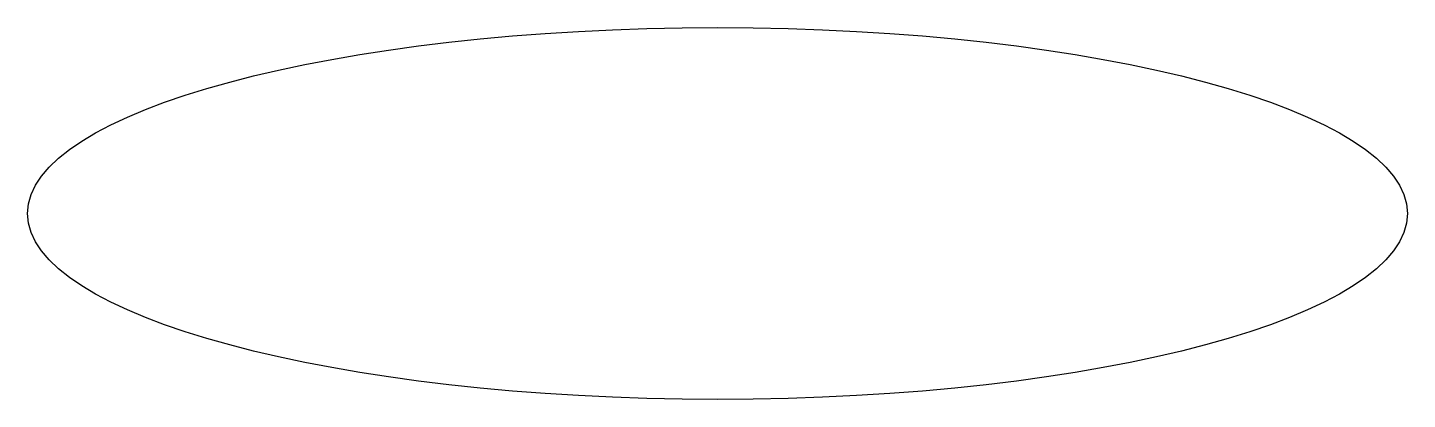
# Model space of a CAD drawing. Header units: millimetres. Extents: x -462 to 459, y -124 to 124.
import ezdxf

# ---------------------------------------------------------------- set-up
doc = ezdxf.new("R2010")
doc.units = ezdxf.units.MM

msp = doc.modelspace()

# ---------------------------------------------------------------- linework, layer by layer
msp.add_ellipse((-1.97, 0.35), major_axis=(460.48, 0), ratio=0.269476)

doc.saveas('drawing.dxf')
